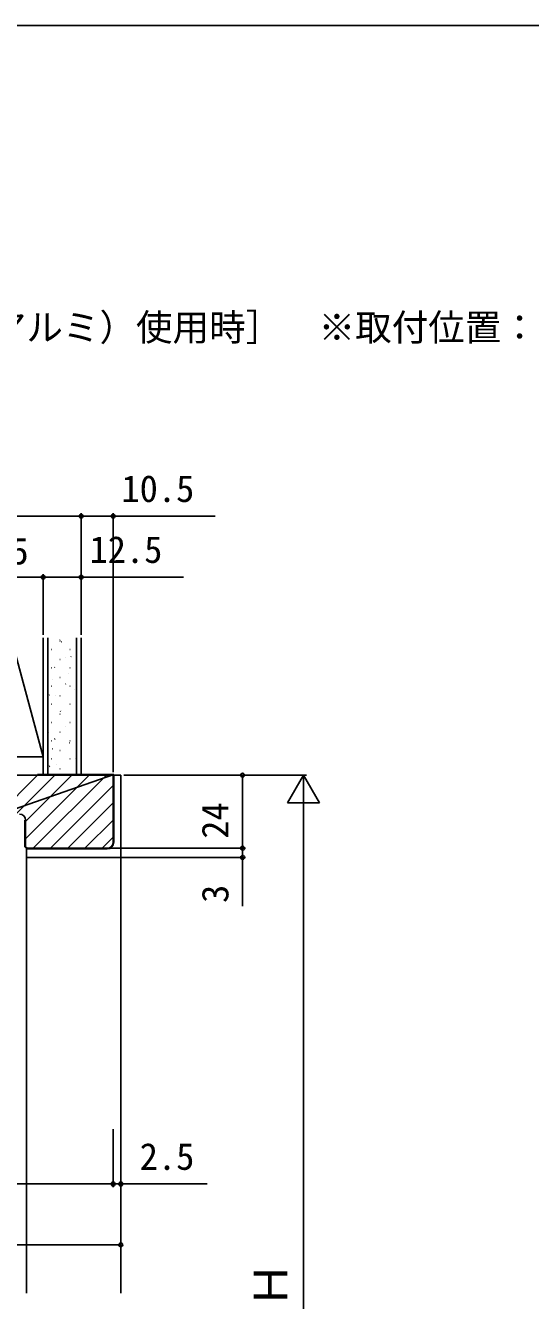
# Model space of a CAD drawing. Units: millimetres, scale not verified. Extents: x -525 to 525, y -783 to 779.
# Drawn here: x -224.3 to -58.4, y 328.3 to 746.7 of the extents above; entities that cross this region are included whole.
import ezdxf
from ezdxf.enums import TextEntityAlignment as Align

# ---------------------------------------------------------------- set-up
doc = ezdxf.new("R2010")
doc.units = ezdxf.units.MM
doc.header["$LTSCALE"] = 4
for name, color, linetype in [('0-2_USER1', 3, 'Continuous'), ('0-5_YKK_12', 2, 'Continuous'), ('0-8_YKK_D', 6, 'Continuous'), ('0-9_YKK_ZWAK', 7, 'Continuous'), ('0-A_YSS_K', 3, 'Continuous'), ('0-B_YSS_KE', 3, 'Continuous')]:
    doc.layers.add(name, color=color, linetype=linetype)
doc.styles.add('ＭＳ ゴシック', font='')
doc.styles.get('ＭＳ ゴシック').set_extended_font_data('MS Gothic')

msp = doc.modelspace()

# ---------------------------------------------------------------- linework, layer by layer
at = {"layer": '0-5_YKK_12'}
for p, q in [((-378.999, 500.7), (-192.999, 500.7)), ((-192.999, 330.7), (-192.999, 500.7)), ((-223.999, 330.7), (-223.999, 476.7))]:
    msp.add_line(p, q, dxfattribs=at)
at = {"layer": '0-8_YKK_D'}
for p, q in [((-205.999, 546.7), (-205.999, 586.7)), ((-205.999, 546.7), (-205.999, 586.7)), ((-195.499, 501.7), (-195.499, 586.7)), ((-365.999, 585.7), (-205.999, 585.7)), ((-218.499, 565.7), (-233.499, 565.7)), ((-218.499, 546.7), (-218.499, 566.7)), ((-218.499, 546.7), (-218.499, 566.7)), ((-205.999, 565.7), (-218.499, 565.7)), ((-205.999, 546.7), (-205.999, 566.7)), ((-172.432, 565.7), (-205.999, 565.7)), ((-191.999, 500.7), (-131.999, 500.7)), ((-191.999, 500.7), (-151.999, 500.7)), ((-152.999, 500.7), (-152.999, 476.7)), ((-132.999, 500.7), (-138.249, 491.607)), ((-132.999, 500.7), (-127.749, 491.607)), ((-132.999, 500.7), (-132.999, 482.514)), ((-138.249, 491.607), (-127.749, 491.607)), ((-132.999, 490.2), (-132.999, 178.2)), ((-152.999, 476.7), (-152.999, 479.25)), ((-224.099, 473.7), (-151.999, 473.7)), ((-196.499, 476.7), (-151.999, 476.7)), ((-196.499, 476.7), (-151.999, 476.7)), ((-152.999, 476.7), (-152.999, 473.7)), ((-152.999, 473.7), (-152.999, 457.646)), ((-195.499, 384.528), (-195.499, 365.528)), ((-195.499, 384.528), (-195.499, 365.528)), ((-192.999, 384.528), (-192.999, 365.528)), ((-195.499, 366.528), (-376.499, 366.528)), ((-195.499, 366.528), (-198.049, 366.528)), ((-195.499, 366.528), (-192.999, 366.528)), ((-192.999, 366.528), (-164.672, 366.528)), ((-378.999, 346.528), (-192.999, 346.528))]:
    msp.add_line(p, q, dxfattribs=at)
msp.add_lwpolyline([(-205.999, 585.7), (-195.499, 585.7), (-161.949, 585.7)], dxfattribs=at)
for centre in [(-205.999, 585.7), (-205.999, 585.7), (-195.499, 585.7), (-218.499, 565.7), (-218.499, 565.7), (-205.999, 565.7), (-152.999, 500.7), (-152.999, 476.7), (-152.999, 476.7), (-152.999, 473.7), (-195.499, 366.528), (-195.499, 366.528), (-192.999, 366.528), (-192.999, 346.528)]:
    msp.add_circle(centre, 0.637, dxfattribs=at)
at = {"layer": '0-9_YKK_ZWAK'}
msp.add_line((-525, 746.7), (525, 746.7), dxfattribs=at)
at = {"layer": '0-A_YSS_K'}
for p, q in [((-218.499, 506.7), (-228.949, 545.7)), ((-218.499, 500.7), (-218.499, 545.7)), ((-216.999, 545.7), (-216.999, 500.7)), ((-213.02, 544.99), (-212.853, 545.1)), ((-212.999, 544.642), (-212.899, 544.642)), ((-212.542, 544.428), (-212.524, 544.435)), ((-207.499, 500.7), (-207.499, 545.7)), ((-205.999, 545.7), (-205.999, 500.7)), ((-215.849, 541.892), (-215.749, 541.892)), ((-209.769, 541.892), (-209.669, 541.892)), ((-216.831, 537.227), (-216.812, 537.234)), ((-215.849, 535.912), (-215.749, 535.912)), ((-214.789, 535.984), (-214.622, 536.094)), ((-212.999, 538.662), (-212.899, 538.662)), ((-211.25, 539.204), (-211.232, 539.21)), ((-209.769, 535.912), (-209.669, 535.912)), ((-209.41, 539.544), (-209.244, 539.654)), ((-215.539, 532.003), (-215.52, 532.01)), ((-212.999, 532.682), (-212.899, 532.682)), ((-210.053, 533.946), (-210.034, 533.952)), ((-215.849, 529.932), (-215.749, 529.932)), ((-211.179, 530.537), (-211.013, 530.648)), ((-209.769, 529.932), (-209.669, 529.932)), ((-208.101, 528.955), (-208.082, 528.962)), ((-216.558, 526.977), (-216.391, 527.088)), ((-215.849, 523.952), (-215.749, 523.952)), ((-214.341, 526.745), (-214.322, 526.752)), ((-212.999, 526.702), (-212.899, 526.702)), ((-209.769, 523.952), (-209.669, 523.952)), ((-212.999, 520.722), (-212.899, 520.722)), ((-212.948, 521.531), (-212.781, 521.641)), ((-212.389, 521.755), (-212.37, 521.761)), ((-215.849, 517.972), (-215.749, 517.972)), ((-212.999, 514.742), (-212.899, 514.742)), ((-211.097, 516.53), (-211.078, 516.537)), ((-209.769, 517.972), (-209.669, 517.972)), ((-216.678, 514.554), (-216.659, 514.561)), ((-215.849, 511.992), (-215.749, 511.992)), ((-214.717, 512.524), (-214.55, 512.635)), ((-209.899, 511.272), (-209.88, 511.279)), ((-209.769, 511.992), (-209.669, 511.992)), ((-233.499, 506.7), (-218.499, 506.7)), ((-215.385, 509.33), (-215.367, 509.336)), ((-212.999, 508.762), (-212.899, 508.762)), ((-207.947, 506.282), (-207.929, 506.288)), ((-216.486, 503.518), (-216.319, 503.628)), ((-215.849, 506.012), (-215.749, 506.012)), ((-214.188, 504.072), (-214.169, 504.079)), ((-212.999, 502.782), (-212.899, 502.782)), ((-209.769, 506.012), (-209.669, 506.012)), ((-365.999, 500.7), (-205.999, 500.7)), ((-233.151, 487.9), (-220.351, 500.7)), ((-227.494, 487.9), (-214.694, 500.7)), ((-224.299, 485.439), (-209.037, 500.7)), ((-224.299, 479.782), (-203.381, 500.7)), ((-221.724, 476.7), (-197.724, 500.7)), ((-216.067, 476.7), (-195.499, 497.268)), ((-210.41, 476.7), (-195.499, 491.611)), ((-204.753, 476.7), (-195.499, 485.954)), ((-199.096, 476.7), (-195.499, 480.297))]:
    msp.add_line(p, q, dxfattribs=at)
at = {"layer": '0-B_YSS_KE'}
for p, q in [((-195.299, 500.9), (-232.599, 487.9)), ((-220.299, 500.9), (-220.299, 500.7)), ((-195.299, 500.9), (-220.299, 500.9)), ((-195.499, 500.7), (-220.299, 500.7)), ((-195.499, 478.7), (-195.499, 500.7)), ((-195.299, 478.7), (-195.299, 500.9))]:
    msp.add_line(p, q, dxfattribs=at)
for points in [[(-195.499, 500.7), (-376.499, 500.7), (-376.499, 478.7)], [(-197.499, 476.5), (-223.882, 476.5), (-224.499, 477.118), (-224.499, 485.9)], [(-224.299, 485.9), (-224.299, 477.2), (-223.799, 476.7), (-197.499, 476.7)]]:
    msp.add_lwpolyline(points, dxfattribs=at)
for centre, radius, start, end in [((-226.299, 485.9), 2, 0.00001, 89.99999), ((-197.499, 478.7), 2, 270.00001, 359.99999), ((-197.499, 478.7), 2.2, 270.00001, 359.99999)]:
    msp.add_arc(centre, radius, start, end, dxfattribs=at)

# ---------------------------------------------------------------- texts
at = {"layer": '0-2_USER1', "style": 'ＭＳ ゴシック'}
msp.add_text('［床先貼 埋込敷居（アルミ）使用時］  ※取付位置：柱芯基準', height=8.798, dxfattribs=at).set_placement((-350, 640.609), align=Align.BOTTOM_LEFT)
at = {"layer": '0-8_YKK_D', "style": 'ＭＳ ゴシック'}
for s, p in [('10.5', (-192.79, 587.7)), ('15', (-235.204, 567.2)), ('12.5', (-203.273, 567.7)), ('2.5', (-186.786, 368.528))]:
    msp.add_text(s, height=8.798, dxfattribs=at).set_placement(p, align=Align.BOTTOM_LEFT)
for s, height, p in [('24', 8.798, (-154.999, 479.803)), ('3', 8.798, (-154.999, 458.759)), ('Ｈ', 11, (-134.999, 325.848))]:
    msp.add_text(s, height=height, rotation=90, dxfattribs=at).set_placement(p, align=Align.BOTTOM_LEFT)

doc.saveas('drawing.dxf')
